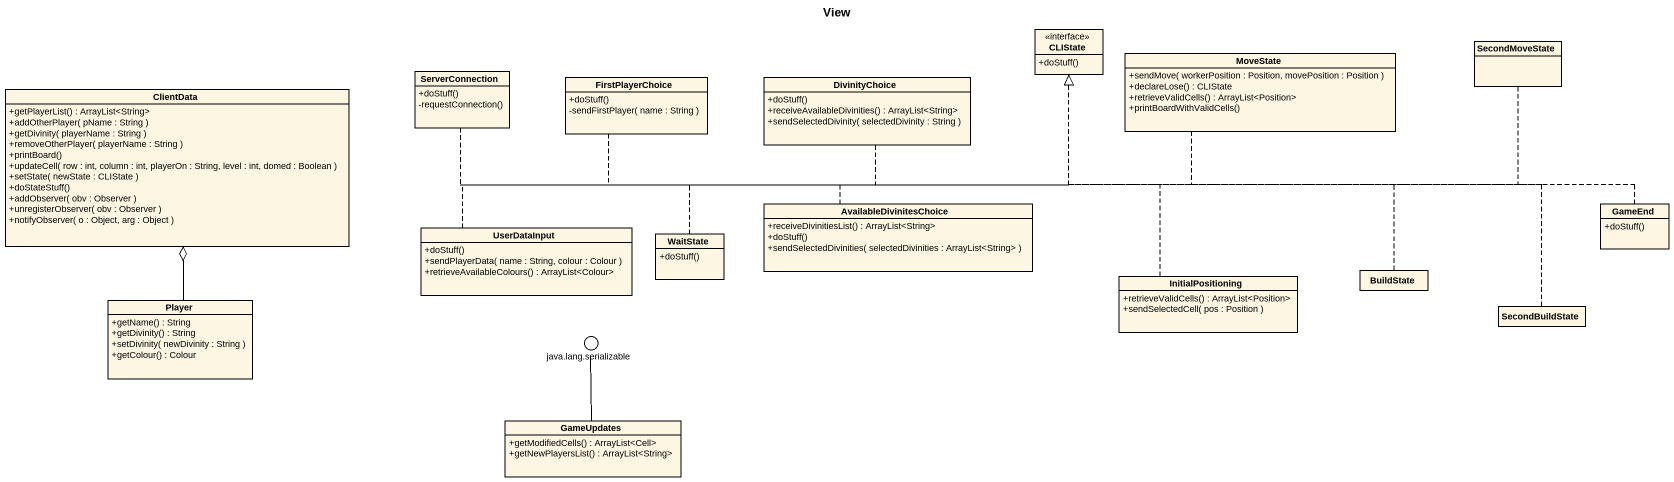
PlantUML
@startuml
title View
allowmixing
hide circle
hide empty members
skinparam classAttributeIconSize 0
interface CLIState {
  +doStuff()
}
class MoveState {
  +sendMove( workerPosition : Position, movePosition : Position )
  +declareLose() : CLIState
  +retrieveValidCells() : ArrayList<Position>
  +printBoardWithValidCells()
}
class SecondMoveState
class ClientData {
  +getPlayerList() : ArrayList<String>
  +addOtherPlayer( pName : String )
  +getDivinity( playerName : String )
  +removeOtherPlayer( playerName : String )
  +printBoard()
  +updateCell( row : int, column : int, playerOn : String, level : int, domed : Boolean )
  +setState( newState : CLIState )
  +doStateStuff()
  +addObserver( obv : Observer )
  +unregisterObserver( obv : Observer )
  +notifyObserver( o : Object, arg : Object )
}
class ServerConnection {
  +doStuff()
  -requestConnection()
}
class FirstPlayerChoice {
  +doStuff()
  -sendFirstPlayer( name : String )
}
class DivinityChoice {
  +doStuff()
  +receiveAvailableDivinities() : ArrayList<String>
  +sendSelectedDivinity( selectedDivinity : String )
}
class AvailableDivinitesChoice {
  +receiveDivinitiesList() : ArrayList<String>
  +doStuff()
  +sendSelectedDivinities( selectedDivinities : ArrayList<String> )
}
class GameEnd {
  +doStuff()
}
class UserDataInput {
  +doStuff()
  +sendPlayerData( name : String, colour : Colour )
  +retrieveAvailableColours() : ArrayList<Colour>
}
class WaitState {
  +doStuff()
}
class InitialPositioning {
  +retrieveValidCells() : ArrayList<Position>
  +sendSelectedCell( pos : Position )
}
class BuildState
class Player {
  +getName() : String
  +getDivinity() : String
  +setDivinity( newDivinity : String )
  +getColour() : Colour
}
class SecondBuildState
() "java.lang.serializable" as java_lang_serializable
class GameUpdates {
  +getModifiedCells() : ArrayList<Cell>
  +getNewPlayersList() : ArrayList<String>
}
MoveState .left.|> CLIState
SecondMoveState .left.|> CLIState
ClientData o-- Player
ServerConnection .right.|> CLIState
FirstPlayerChoice .right.|> CLIState
DivinityChoice .right.|> CLIState
AvailableDivinitesChoice .up.|> CLIState
GameEnd .left.|> CLIState
UserDataInput .right.|> CLIState
WaitState .right.|> CLIState
InitialPositioning .up.|> CLIState
BuildState .up.|> CLIState
SecondBuildState .left.|> CLIState
GameUpdates -up- java_lang_serializable
@enduml
